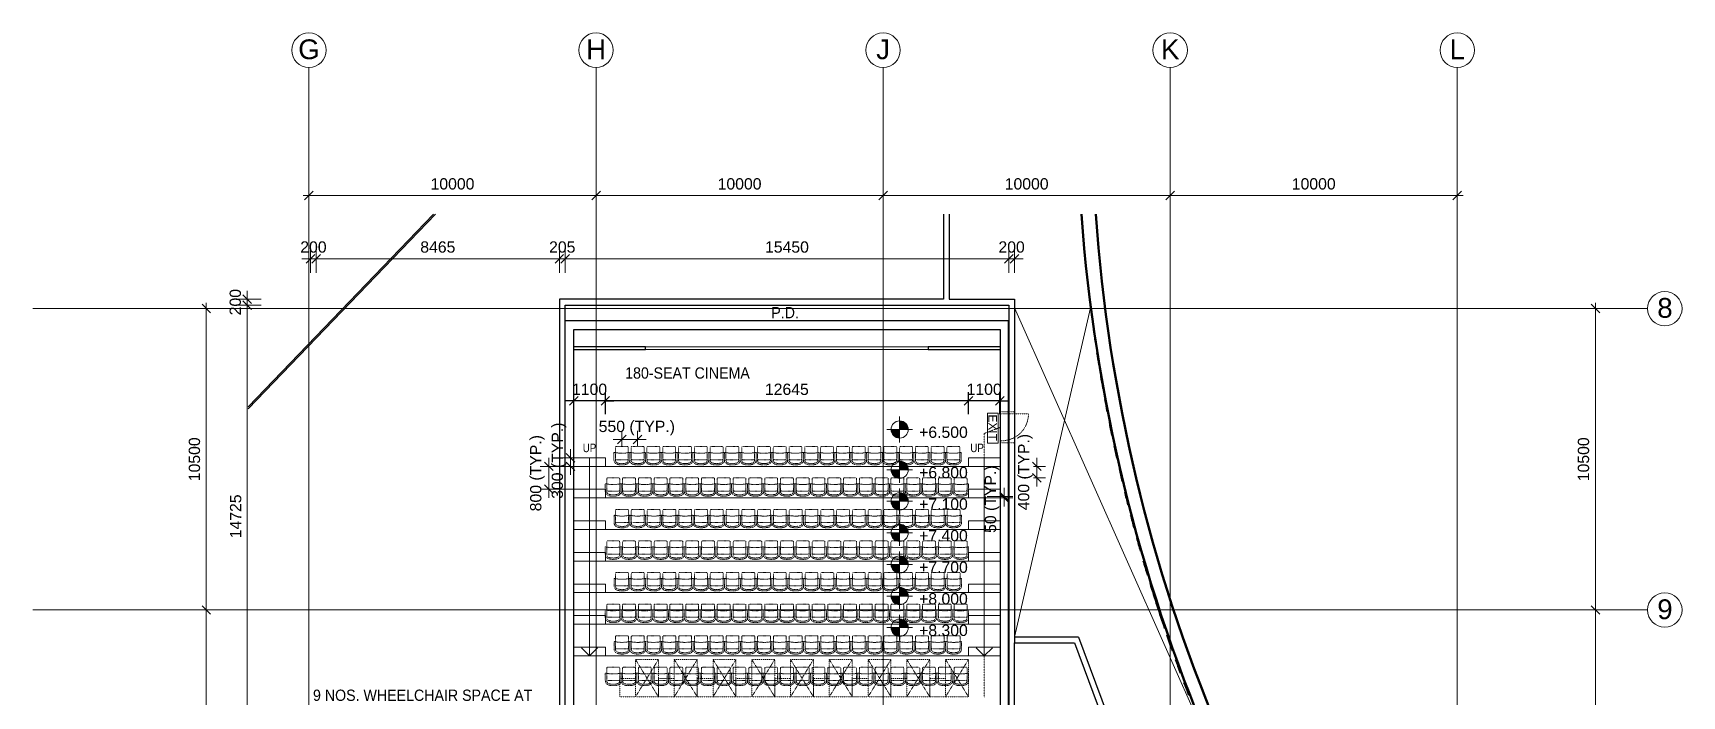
# Model space of a CAD drawing. Header units: millimetres. Extents: x -11708 to 484395, y -10237143 to 211873.
# Drawn here: x 135122 to 192564, y 49508 to 72610 of the extents above; entities that cross this region are included whole.
import ezdxf

# ---------------------------------------------------------------- set-up
doc = ezdxf.new("R2010")
doc.units = ezdxf.units.MM
for name, pattern in [('3AXXX-TFP-ARC-DWG-1997-P02-LL00-WS4-04$0$3AXXX-TFP-ARC-DWG-XXXX-P00-LB01-WS4-01$0$Hidden', [2.25, 1, -1.25]), ('3AXXX-TFP-ARC-DWG-1997-P02-LL00-WS4-04$0$Hidden', [2.25, 1, -1.25]), ('Dash2', [3, 1.5, -1.5]), ('Grid Line', [21, 12, -3, 3, -3]), ('Hidden', [2.25, 1, -1.25])]:
    doc.linetypes.add(name, pattern=pattern)
for name, color, linetype, lineweight in [('0-1', 7, 'Continuous', 5), ('3AXXX-TFP-ARC-DWG-1997-P02-LL00-WS4-04$0$3AXXX-TFP-ARC-DWG-XXXX-P00-LB01-WS4-01$0$A-010-M_LINE-1', 90, '3AXXX-TFP-ARC-DWG-1997-P02-LL00-WS4-04$0$3AXXX-TFP-ARC-DWG-XXXX-P00-LB01-WS4-01$0$Hidden', 9), ('3AXXX-TFP-ARC-DWG-1997-P02-LL00-WS4-04$0$A-010-M_LINE', 90, 'Continuous', 5), ('3AXXX-TFP-ARC-DWG-1997-P02-LL00-WS4-04$0$A-010-M_LINE-2', 90, '3AXXX-TFP-ARC-DWG-1997-P02-LL00-WS4-04$0$Hidden', 5), ('3AXXX-TFP-ARC-DWG-1997-P02-LL00-WS4-04$0$A-230-M_FLOOR', 4, 'Continuous', 18), ('A-ANNO-DIMS', 7, 'Continuous', 9), ('A-ANNO-DIMS-1', 7, 'Continuous', 5), ('A-ANNO-NOTE', 7, 'Continuous', 5), ('A-DETL', 102, 'Continuous', 5), ('A-DETL-4', 102, 'Hidden', 5), ('A-DETL-HDLN-1', 7, 'Dash2', 5), ('A-FLOR', 7, 'Continuous', 18), ('A-FLOR-HRAL', 7, 'Continuous', 5), ('A-WALL-3', 7, 'Continuous', 35), ('Dims-B1-FPARTPLANAT_8-6mPD_dwg-1', 7, 'Continuous', 5), ('G-ANNO-DIMS', 7, 'Continuous', 5), ('G-ANNO-TEXT', 7, 'Continuous', 5), ('I-WALL', 7, 'Continuous', 9), ('I-WALL-3', 7, 'Continuous', 30), ('OAP280_C', 210, 'Continuous', 50), ('S-GRID-1', 7, 'Grid Line', 5), ('S-GRID-IDEN', 7, 'Continuous', 5)]:
    doc.layers.add(name, color=color, linetype=linetype, lineweight=lineweight)
doc.layers.add('3AXXX-TFP-ARC-DWG-1997-P02-LL00-WS4-04$0$0-chair', color=30, linetype='Continuous')
doc.layers.add('A-FLOR-HRAL-1', color=7, linetype='Continuous', lineweight=5, true_color=0xdfbfff)
doc.styles.add('Arial', font='arial.ttf', dxfattribs={"height": 491.766467})
doc.styles.add('Arial Narrow_1', font='ARIALN.TTF', dxfattribs={"height": 294.984802})
doc.styles.add('Arial_1', font='arial.ttf', dxfattribs={"height": 393.413174})
doc.styles.add('Arial_3', font='arial.ttf', dxfattribs={"height": 688.473054})
doc.styles.add('Arial_6', font='arial.ttf', dxfattribs={"width": 0.9, "height": 393.413174})
doc.dimstyles.new('Diagonal_-_1_5mm_Arial', dxfattribs={"dimscale": 304.8, "dimtxt": 400, "dimasz": 0.984252, "dimexe": 0.984252, "dimexo": 0.0625, "dimgap": 0.656168, "dimtad": 1, "dimdec": 0, "dimrnd": 5, "dimzin": 0, "dimdsep": 46, "dimtxsty": 'Arial_1', "dimblk1": 'OBLIQUE', "dimblk2": 'OBLIQUE', "dimsah": 1, "dimcen": 0.09, "dimdle": 0.328084, "dimadec": 0, "dimazin": 0, "dimtfac": 1, "dimtdec": 4, "dimtix": 1, "dimtmove": 0, "dimatfit": 3, "dimfxl": 1.574803, "dimfxlon": 1, "dimtvp": 1, "dimtolj": 1, "dimtzin": 0, "dimarcsym": 2})
doc.dimstyles.new('Diagonal_-_2_0mm_Arial', dxfattribs={"dimscale": 304.8, "dimtxt": 500, "dimasz": 0.984252, "dimexe": 0.984252, "dimexo": 0.984252, "dimgap": 0.656168, "dimtad": 1, "dimdec": 0, "dimrnd": 5, "dimzin": 0, "dimdsep": 46, "dimtxsty": 'Arial', "dimblk1": 'OBLIQUE', "dimblk2": 'OBLIQUE', "dimsah": 1, "dimcen": 0.09, "dimdle": 0.656168, "dimadec": 0, "dimazin": 0, "dimtfac": 1, "dimtdec": 4, "dimtix": 1, "dimtmove": 0, "dimatfit": 3, "dimfxl": 1, "dimtvp": 1, "dimtolj": 1, "dimtzin": 0, "dimarcsym": 2})

# ---------------------------------------------------------------- blocks, each defined once
blk = doc.blocks.new('Dims-B1-FPARTPLANAT_8-6mPD_dwg__Oblique-5772989-B1_F PART PLAN AT _8_6mPD')
at = {"layer": 'A-ANNO-DIMS-1'}
blk.add_line((-0.5, -0.5), (0.5, 0.5), dxfattribs=at)
blk = doc.blocks.new('_Oblique')
at = {"color": 0, "linetype": 'ByBlock', "lineweight": -2}
blk.add_line((-0.5, -0.5), (0.5, 0.5), dxfattribs=at)
blk = doc.blocks.new('*D362')
at = {"layer": 'A-ANNO-DIMS', "color": 0, "lineweight": -2, "transparency": 16777216}
for p, q in [((66851, 66749), (66851, 67249)), ((76851, 66749), (76851, 67249)), ((66651, 66949), (77051, 66949))]:
    blk.add_line(p, q, dxfattribs=at)
at = {"layer": 'Defpoints', "color": 0, "transparency": 16777216}
for p in [(76851, 66949), (66851, 66449), (76851, 66449)]:
    blk.add_point(p, dxfattribs=at)
at = {"layer": 'A-ANNO-DIMS', "color": 0, "lineweight": -2, "transparency": 16777216, "xscale": 299.9999999999999, "yscale": 299.9999999999999, "zscale": 299.9999999999999, "rotation": 180}
blk.add_blockref('_Oblique', (66851, 66949), dxfattribs=at)
at = {"layer": 'A-ANNO-DIMS', "color": 0, "lineweight": -2, "transparency": 16777216, "xscale": 299.9999999999999, "yscale": 299.9999999999999, "zscale": 299.9999999999999}
blk.add_blockref('_Oblique', (76851, 66949), dxfattribs=at)
at = {"layer": 'A-ANNO-DIMS', "color": 0, "transparency": 16777216, "insert": (71851, 67350), "char_height": 491.77, "attachment_point": 5, "style": 'Arial'}
blk.add_mtext('\\A1;{\\H0.8x;10000}', dxfattribs=at)
blk = doc.blocks.new('*D369')
at = {"layer": 'A-ANNO-DIMS', "color": 0, "lineweight": -2, "transparency": 16777216}
for p, q in [((76851, 66749), (76851, 67249)), ((86851, 66749), (86851, 67249)), ((76651, 66949), (87051, 66949))]:
    blk.add_line(p, q, dxfattribs=at)
at = {"layer": 'Defpoints', "color": 0, "transparency": 16777216}
for p in [(86851, 66949), (76851, 66449), (86851, 66449)]:
    blk.add_point(p, dxfattribs=at)
at = {"layer": 'A-ANNO-DIMS', "color": 0, "lineweight": -2, "transparency": 16777216, "xscale": 299.9999999999999, "yscale": 299.9999999999999, "zscale": 299.9999999999999, "rotation": 180}
blk.add_blockref('_Oblique', (76851, 66949), dxfattribs=at)
at = {"layer": 'A-ANNO-DIMS', "color": 0, "lineweight": -2, "transparency": 16777216, "xscale": 299.9999999999999, "yscale": 299.9999999999999, "zscale": 299.9999999999999}
blk.add_blockref('_Oblique', (86851, 66949), dxfattribs=at)
at = {"layer": 'A-ANNO-DIMS', "color": 0, "transparency": 16777216, "insert": (81851, 67350), "char_height": 491.77, "attachment_point": 5, "style": 'Arial'}
blk.add_mtext('\\A1;{\\H0.8x;10000}', dxfattribs=at)
blk = doc.blocks.new('*D370')
at = {"layer": 'A-ANNO-DIMS', "color": 0, "lineweight": -2, "transparency": 16777216}
for p, q in [((86851, 66749), (86851, 67249)), ((96851, 66749), (96851, 67249)), ((86651, 66949), (97051, 66949))]:
    blk.add_line(p, q, dxfattribs=at)
at = {"layer": 'Defpoints', "color": 0, "transparency": 16777216}
for p in [(96851, 66949), (86851, 66449), (96851, 66449)]:
    blk.add_point(p, dxfattribs=at)
at = {"layer": 'A-ANNO-DIMS', "color": 0, "lineweight": -2, "transparency": 16777216, "xscale": 299.9999999999999, "yscale": 299.9999999999999, "zscale": 299.9999999999999, "rotation": 180}
blk.add_blockref('_Oblique', (86851, 66949), dxfattribs=at)
at = {"layer": 'A-ANNO-DIMS', "color": 0, "lineweight": -2, "transparency": 16777216, "xscale": 299.9999999999999, "yscale": 299.9999999999999, "zscale": 299.9999999999999}
blk.add_blockref('_Oblique', (96851, 66949), dxfattribs=at)
at = {"layer": 'A-ANNO-DIMS', "color": 0, "transparency": 16777216, "insert": (91851, 67350), "char_height": 491.77, "attachment_point": 5, "style": 'Arial'}
blk.add_mtext('\\A1;{\\H0.8x;10000}', dxfattribs=at)
blk = doc.blocks.new('*D371')
at = {"layer": 'A-ANNO-DIMS', "color": 0, "lineweight": -2, "transparency": 16777216}
for p, q in [((96851, 66749), (96851, 67249)), ((106851, 66749), (106851, 67249)), ((96651, 66949), (107051, 66949))]:
    blk.add_line(p, q, dxfattribs=at)
at = {"layer": 'Defpoints', "color": 0, "transparency": 16777216}
for p in [(106851, 66949), (96851, 66449), (106851, 66449)]:
    blk.add_point(p, dxfattribs=at)
at = {"layer": 'A-ANNO-DIMS', "color": 0, "lineweight": -2, "transparency": 16777216, "xscale": 299.9999999999999, "yscale": 299.9999999999999, "zscale": 299.9999999999999, "rotation": 180}
blk.add_blockref('_Oblique', (96851, 66949), dxfattribs=at)
at = {"layer": 'A-ANNO-DIMS', "color": 0, "lineweight": -2, "transparency": 16777216, "xscale": 299.9999999999999, "yscale": 299.9999999999999, "zscale": 299.9999999999999}
blk.add_blockref('_Oblique', (106851, 66949), dxfattribs=at)
at = {"layer": 'A-ANNO-DIMS', "color": 0, "transparency": 16777216, "insert": (101851, 67350), "char_height": 491.77, "attachment_point": 5, "style": 'Arial'}
blk.add_mtext('\\A1;{\\H0.8x;10000}', dxfattribs=at)
blk = doc.blocks.new('*D376')
at = {"layer": 'A-ANNO-DIMS', "color": 0, "lineweight": -2, "transparency": 16777216}
for p, q in [((64700, 48206), (64700, 63331)), ((64900, 63131), (64400, 63131)), ((64900, 48406), (64400, 48406))]:
    blk.add_line(p, q, dxfattribs=at)
at = {"layer": 'Defpoints', "color": 0, "transparency": 16777216}
for p in [(64700, 63131), (65200, 63131), (65200, 48406)]:
    blk.add_point(p, dxfattribs=at)
at = {"layer": 'A-ANNO-DIMS', "color": 0, "lineweight": -2, "transparency": 16777216, "xscale": 299.9999999999999, "yscale": 299.9999999999999, "zscale": 299.9999999999999}
for p, rotation in [((64700, 63131), 90), ((64700, 48406), 270)]:
    blk.add_blockref('_Oblique', p, dxfattribs=dict(at, rotation=rotation))
at = {"layer": 'A-ANNO-DIMS', "color": 0, "transparency": 16777216, "insert": (64299, 55768), "char_height": 491.77, "attachment_point": 5, "rotation": 90, "style": 'Arial'}
blk.add_mtext('\\A1;{\\H0.8x;14725}', dxfattribs=at)
blk = doc.blocks.new('Grid - 3mm-2917264-B1_F PART PLAN AT _8_6mPD')
at = {"layer": 'S-GRID-IDEN'}
blk.add_circle((0, 0), 3, dxfattribs=at)
blk = doc.blocks.new('Spot Elevations - Spot Elevation - Exterior Filled-23614-B1_F PART PLAN AT _8_6mPD')
at = {"layer": 'G-ANNO-DIMS'}
h = blk.add_hatch(color=256, dxfattribs=at)
edge = h.paths.add_edge_path(flags=0)
edge.add_arc((-2.24, 2.25), 1.5, 0, 90, ccw=False)
edge.add_line((-0.74, 2.25), (-2.24, 2.25))
edge.add_line((-2.24, 2.25), (-2.24, 3.75))
h = blk.add_hatch(color=256, dxfattribs=at)
edge = h.paths.add_edge_path(flags=0)
edge.add_arc((-2.24, 2.25), 1.5, 180, 270, ccw=False)
edge.add_line((-3.74, 2.25), (-2.24, 2.25))
edge.add_line((-2.24, 2.25), (-2.24, 0.75))
for p, q in [((-2.24, 0), (-2.24, 4.5)), ((-2.24, 3.75), (-2.24, 2.25)), ((-4.49, 2.25), (0.01, 2.25)), ((-2.24, 2.25), (-3.74, 2.25)), ((-2.24, 0.75), (-2.24, 2.25)), ((-2.24, 2.25), (-0.74, 2.25))]:
    blk.add_line(p, q, dxfattribs=at)
blk.add_circle((-2.24, 2.25), 1.5, dxfattribs=at)
for start, end in [(360, 90), (180, 270)]:
    blk.add_arc((-2.24, 2.25), 1.5, start, end, dxfattribs=at)
blk = doc.blocks.new('Railing - Railing-8094872-B1_F PART PLAN AT _8_6mPD')
at = {"layer": 'A-FLOR-HRAL-1'}
blk.add_hatch(color=256, dxfattribs=at).paths.add_polyline_path([(64735, 59513), (71256, 66292), (71187, 66292), (64735, 59585), (64735, 59561)], flags=0)
at = {"layer": 'A-FLOR-HRAL'}
for p, q in [((64735, 59513), (71256, 66292)), ((71187, 66292), (64735, 59585))]:
    blk.add_line(p, q, dxfattribs=at)
blk = doc.blocks.new('A$C41A67BAA')
at = {"layer": 'OAP280_C'}
for points in [[(31510, 19396, -0.165582), (16908, 53786)], [(31510, 20147, -0.164905), (17409, 53786)]]:
    blk.add_lwpolyline(points, format="xyb", dxfattribs=at)
blk = doc.blocks.new('*D209')
at = {"layer": 'A-ANNO-DIMS-1', "color": 0, "lineweight": -2, "transparency": 16777216}
for p, q in [((153960, 59792), (153660, 59792)), ((153960, 59331), (153960, 60092)), ((155060, 59792), (153960, 59792)), ((155060, 59331), (155060, 60092)), ((155060, 59792), (155360, 59792))]:
    blk.add_line(p, q, dxfattribs=at)
at = {"layer": 'Defpoints', "color": 0, "transparency": 16777216}
for p in [(153960, 59792), (153960, 59312), (155060, 59312)]:
    blk.add_point(p, dxfattribs=at)
at = {"layer": 'A-ANNO-DIMS-1', "color": 0, "lineweight": -2, "transparency": 16777216, "xscale": 299.9999999999999, "yscale": 299.9999999999999, "zscale": 299.9999999999999}
for p, rotation in [((153960, 59792), 359.9997000002825), ((155060, 59792), 179.9997000002825)]:
    blk.add_blockref('_Oblique', p, dxfattribs=dict(at, rotation=rotation))
at = {"layer": 'A-ANNO-DIMS-1', "color": 0, "transparency": 16777216, "insert": (154510, 60193), "char_height": 393.4, "attachment_point": 5, "rotation": 359.9997, "style": 'Arial_1'}
blk.add_mtext('\\A1;1100', dxfattribs=at)
blk = doc.blocks.new('ARC_ANN_EXIT - ARC_ANN_EXIT-878429-B2_F PLAN _1 OF 2_')
at = {"layer": 'A-ANNO-NOTE'}
for p, q in [((-2.12, 0), (-2.12, 1.86)), ((-2.12, 1.86), (3.13, 1.86)), ((3.13, 0), (-2.12, 0)), ((3.13, 1.86), (3.13, 0))]:
    blk.add_line(p, q, dxfattribs=at)
at = {"layer": 'A-ANNO-NOTE', "insert": (0.41, 1.66), "char_height": 1.475, "width": 5.454, "attachment_point": 2, "line_spacing_factor": 0.938532, "style": 'Arial_3'}
blk.add_mtext('EXIT', dxfattribs=at)
blk = doc.blocks.new('40-cinema_seat')
at = {"layer": 'A-DETL-4', "linetype": 'Hidden', "ltscale": 0.5}
for p, q in [((146559, 43792), (146559, 43530)), ((146610, 43543), (146610, 43965)), ((147029, 43995), (146640, 43995)), ((147059, 43543), (147059, 43965)), ((147109, 43792), (147109, 43530)), ((147109, 43792), (147109, 43530)), ((146648, 43535), (147021, 43535))]:
    blk.add_line(p, q, dxfattribs=at)
for centre, radius, start, end in [((146834, 45065), 1303, 257.8123, 282.1877), ((146640, 43965), 30, 90, 180), ((147029, 43965), 30, 0, 90), ((146720, 43530), 161, 180, 247.28002), ((146736, 43529), 127, 173.61966, 229.18838), ((146648, 43578), 42.5, 205.9697, 270), ((146834, 43950), 549, 250.67249, 289.32621), ((146814, 43821), 466, 250.41992, 269.43081), ((146834, 45872), 2517, 269.43081, 270.56919), ((146855, 43821), 466, 270.56919, 289.58008), ((146949, 43530), 161, 292.71998, 0), ((146933, 43529), 127, 310.80879, 6.38034), ((147021, 43578), 42.5, 270, 334.0303)]:
    blk.add_arc(centre, radius, start, end, dxfattribs=at)
blk = doc.blocks.new('*D355')
at = {"layer": 'A-ANNO-DIMS-1', "color": 0, "lineweight": -2, "transparency": 16777216}
for p, q in [((167805, 59792), (154960, 59792)), ((155060, 59331), (155060, 60092)), ((167705, 59331), (167705, 60092))]:
    blk.add_line(p, q, dxfattribs=at)
at = {"layer": 'Defpoints', "color": 0, "transparency": 16777216}
for p in [(155060, 59792), (155060, 59312), (167705, 59312)]:
    blk.add_point(p, dxfattribs=at)
at = {"layer": 'A-ANNO-DIMS-1', "color": 0, "lineweight": -2, "transparency": 16777216, "xscale": 299.9999999999999, "yscale": 299.9999999999999, "zscale": 299.9999999999999}
for p, rotation in [((155060, 59792), 179.9997000002825), ((167705, 59792), 359.9997000002825)]:
    blk.add_blockref('_Oblique', p, dxfattribs=dict(at, rotation=rotation))
at = {"layer": 'A-ANNO-DIMS-1', "color": 0, "transparency": 16777216, "insert": (161382, 60193), "char_height": 393.4, "attachment_point": 5, "rotation": 359.9997, "style": 'Arial_1'}
blk.add_mtext('\\A1;12645', dxfattribs=at)
blk = doc.blocks.new('*D356')
at = {"layer": 'A-ANNO-DIMS-1', "color": 0, "lineweight": -2, "transparency": 16777216}
for p, q in [((167705, 59792), (167405, 59792)), ((167705, 59331), (167705, 60092)), ((168805, 59792), (167705, 59792)), ((168805, 59331), (168805, 60092)), ((168805, 59792), (169105, 59792))]:
    blk.add_line(p, q, dxfattribs=at)
at = {"layer": 'Defpoints', "color": 0, "transparency": 16777216}
for p in [(167705, 59792), (167705, 59312), (168805, 59312)]:
    blk.add_point(p, dxfattribs=at)
at = {"layer": 'A-ANNO-DIMS-1', "color": 0, "lineweight": -2, "transparency": 16777216, "xscale": 299.9999999999999, "yscale": 299.9999999999999, "zscale": 299.9999999999999}
for p, rotation in [((167705, 59792), 359.9997000002825), ((168805, 59792), 179.9997000002825)]:
    blk.add_blockref('_Oblique', p, dxfattribs=dict(at, rotation=rotation))
at = {"layer": 'A-ANNO-DIMS-1', "color": 0, "transparency": 16777216, "insert": (168255, 60193), "char_height": 393.4, "attachment_point": 5, "rotation": 359.9997, "style": 'Arial_1'}
blk.add_mtext('\\A1;1100', dxfattribs=at)
blk = doc.blocks.new('3AXXX-TFP-ARC-DWG-1997-P02-LL00-WS4-04$0$A$C4b76c8d7')
at = {"layer": '3AXXX-TFP-ARC-DWG-1997-P02-LL00-WS4-04$0$3AXXX-TFP-ARC-DWG-XXXX-P00-LB01-WS4-01$0$A-010-M_LINE-1'}
for p, q in [((-18625, 18275), (-17825, 18275)), ((-18625, 16975), (-18625, 18275)), ((-18625, 18275), (-17825, 16975)), ((-18625, 16975), (-17826, 18275)), ((-17825, 18275), (-17825, 16975)), ((-17275, 18275), (-16475, 18275)), ((-17275, 16975), (-17275, 18275)), ((-17274, 18275), (-16474, 16975)), ((-17274, 16975), (-16475, 18275)), ((-16475, 18275), (-16475, 16975)), ((-15925, 18275), (-15125, 18275)), ((-15925, 16975), (-15925, 18275)), ((-15925, 18275), (-15125, 16975)), ((-15925, 16975), (-15126, 18275)), ((-15125, 18275), (-15125, 16975)), ((-14575, 18275), (-13775, 18275)), ((-14575, 16975), (-14575, 18275)), ((-14574, 18275), (-13774, 16975)), ((-14574, 16975), (-13775, 18275)), ((-13775, 18275), (-13775, 16975)), ((-13225, 18275), (-12425, 18275)), ((-13225, 16975), (-13225, 18275)), ((-13225, 18275), (-12425, 16975)), ((-13225, 16975), (-12426, 18275)), ((-12425, 18275), (-12425, 16975)), ((-11875, 18275), (-11075, 18275)), ((-11875, 16975), (-11875, 18275)), ((-11874, 18275), (-11074, 16975)), ((-11874, 16975), (-11075, 18275)), ((-11075, 18275), (-11075, 16975)), ((-10525, 18275), (-9725, 18275)), ((-10525, 16975), (-10525, 18275)), ((-10524, 18275), (-9724, 16975)), ((-10524, 16975), (-9725, 18275)), ((-9725, 18275), (-9725, 16975)), ((-9175, 18275), (-8375, 18275)), ((-9175, 16975), (-9175, 18275)), ((-9174, 18275), (-8374, 16975)), ((-9174, 16975), (-8375, 18275)), ((-8375, 18275), (-8375, 16975)), ((-7825, 18275), (-7025, 18275)), ((-7825, 16975), (-7825, 18275)), ((-7824, 18275), (-7024, 16975)), ((-7824, 16975), (-7025, 18275)), ((-7025, 18275), (-7025, 16975)), ((-19175, 17615), (-18625, 17615)), ((-19175, 16975), (-19175, 17615)), ((-17825, 17615), (-17275, 17615)), ((-17825, 16975), (-17825, 17615)), ((-16475, 17615), (-15925, 17615)), ((-16475, 16975), (-16475, 17615)), ((-15125, 17615), (-14575, 17615)), ((-15125, 16975), (-15125, 17615)), ((-13775, 17615), (-13225, 17615)), ((-13775, 16975), (-13775, 17615)), ((-12425, 17615), (-11875, 17615)), ((-12425, 16975), (-12425, 17615)), ((-11075, 17615), (-10525, 17615)), ((-11075, 16975), (-11075, 17615)), ((-9725, 17615), (-9175, 17615)), ((-9725, 16975), (-9725, 17615)), ((-8375, 17615), (-7825, 17615)), ((-8375, 16975), (-8375, 17615)), ((-18625, 16975), (-19175, 16975)), ((-17825, 16975), (-18625, 16975)), ((-17275, 16975), (-17825, 16975)), ((-16475, 16975), (-17275, 16975)), ((-15925, 16975), (-16475, 16975)), ((-15125, 16975), (-15925, 16975)), ((-14575, 16975), (-15125, 16975)), ((-13775, 16975), (-14575, 16975)), ((-13225, 16975), (-13775, 16975)), ((-12425, 16975), (-13225, 16975)), ((-11875, 16975), (-12425, 16975)), ((-11075, 16975), (-11875, 16975)), ((-10525, 16975), (-11075, 16975)), ((-9725, 16975), (-10525, 16975)), ((-9175, 16975), (-9725, 16975)), ((-8375, 16975), (-9175, 16975)), ((-7825, 16975), (-8375, 16975)), ((-7025, 16975), (-7825, 16975))]:
    blk.add_line(p, q, dxfattribs=at)
at = {"layer": '3AXXX-TFP-ARC-DWG-1997-P02-LL00-WS4-04$0$A-010-M_LINE', "linetype": '3AXXX-TFP-ARC-DWG-1997-P02-LL00-WS4-04$0$Hidden'}
for p, q in [((-9105, 10225), (-8305, 10225)), ((-9105, 8925), (-9105, 10225)), ((-9105, 10225), (-8305, 8925)), ((-9105, 8925), (-8305, 10225)), ((-8305, 10225), (-8305, 8925)), ((-8305, 10225), (-7755, 10225)), ((-7755, 10225), (-7755, 9585)), ((-7755, 10225), (-6955, 10225)), ((-7755, 8925), (-7755, 10225)), ((-7755, 10225), (-6955, 8925)), ((-7755, 8925), (-6955, 10225)), ((-6955, 10225), (-6955, 8925)), ((-6955, 10225), (-6405, 10225)), ((-6405, 10225), (-6405, 9585)), ((-6405, 10225), (-5605, 10225)), ((-6405, 8925), (-6405, 10225)), ((-6405, 10225), (-5605, 8925)), ((-6405, 8925), (-5605, 10225)), ((-5605, 10225), (-5605, 8925)), ((-5605, 10225), (-5055, 10225)), ((-5055, 10225), (-5055, 9585)), ((-5055, 10225), (-4255, 10225)), ((-5055, 8925), (-5055, 10225)), ((-5055, 10225), (-4255, 8925)), ((-5055, 8925), (-4255, 10225)), ((-4255, 10225), (-4255, 8925)), ((-4255, 10225), (-3705, 10225)), ((-3705, 10225), (-3705, 9585)), ((-7755, 9585), (-8305, 9585)), ((-6405, 9585), (-6955, 9585)), ((-5055, 9585), (-5605, 9585)), ((-3705, 9585), (-4255, 9585)), ((-27525, 8850), (-26725, 8850)), ((-27525, 7550), (-27525, 8850)), ((-27525, 8850), (-26725, 8850)), ((-27525, 8850), (-26725, 7550)), ((-27525, 7550), (-26725, 8850)), ((-26725, 8850), (-26725, 7550)), ((-26175, 8850), (-25375, 8850)), ((-26175, 7550), (-26175, 8850)), ((-26175, 8850), (-25375, 8850)), ((-26175, 8850), (-25375, 7550)), ((-26175, 7550), (-25375, 8850)), ((-25375, 8850), (-25375, 7550)), ((-24825, 8850), (-24025, 8850)), ((-24825, 7550), (-24825, 8850)), ((-24825, 8850), (-24025, 8850)), ((-24825, 8850), (-24025, 7550)), ((-24825, 7550), (-24025, 8850)), ((-24025, 8850), (-24025, 7550)), ((-23475, 8850), (-22675, 8850)), ((-23475, 7550), (-23475, 8850)), ((-23475, 8850), (-22675, 8850)), ((-23475, 8850), (-22675, 7550)), ((-23475, 7550), (-22675, 8850)), ((-22675, 8850), (-22675, 7550)), ((-8305, 8925), (-9105, 8925)), ((-6955, 8925), (-7755, 8925)), ((-5605, 8925), (-6405, 8925)), ((-4255, 8925), (-5055, 8925)), ((-28075, 8190), (-27525, 8190)), ((-28075, 7550), (-28075, 8190)), ((-28075, 8190), (-27525, 8190)), ((-26725, 8190), (-26175, 8190)), ((-26725, 7550), (-26725, 8190)), ((-26725, 8190), (-26175, 8190)), ((-25375, 8190), (-24825, 8190)), ((-25375, 7550), (-25375, 8190)), ((-25375, 8190), (-24825, 8190)), ((-24025, 8190), (-23475, 8190)), ((-24025, 7550), (-24025, 8190)), ((-24025, 8190), (-23475, 8190)), ((-27525, 7550), (-28075, 7550)), ((-26725, 7550), (-27525, 7550)), ((-26175, 7550), (-26725, 7550)), ((-25375, 7550), (-26175, 7550)), ((-24825, 7550), (-25375, 7550)), ((-24025, 7550), (-24825, 7550)), ((-23475, 7550), (-24025, 7550)), ((-22675, 7550), (-23475, 7550))]:
    blk.add_line(p, q, dxfattribs=at)
at = {"layer": '3AXXX-TFP-ARC-DWG-1997-P02-LL00-WS4-04$0$A-010-M_LINE-2'}
for p, q in [((-9105, 10225), (-8305, 10225)), ((-9105, 8925), (-9105, 10225)), ((-8305, 10225), (-8305, 8925)), ((-8305, 10225), (-7755, 10225)), ((-7755, 10225), (-7755, 9585)), ((-7755, 10225), (-6955, 10225)), ((-7755, 8925), (-7755, 10225)), ((-6955, 10225), (-6955, 8925)), ((-6955, 10225), (-6405, 10225)), ((-6405, 10225), (-6405, 9585)), ((-6405, 10225), (-5605, 10225)), ((-6405, 8925), (-6405, 10225)), ((-5605, 10225), (-5605, 8925)), ((-5605, 10225), (-5055, 10225)), ((-5055, 10225), (-5055, 9585)), ((-5055, 10225), (-4255, 10225)), ((-5055, 8925), (-5055, 10225)), ((-4255, 10225), (-4255, 8925)), ((-4255, 10225), (-3705, 10225)), ((-3705, 10225), (-3705, 9585)), ((-27525, 8850), (-26725, 8850)), ((-27525, 7550), (-27525, 8850)), ((-26725, 8850), (-26725, 7550)), ((-26175, 8850), (-25375, 8850)), ((-26175, 7550), (-26175, 8850)), ((-25375, 8850), (-25375, 7550)), ((-24825, 8850), (-24025, 8850)), ((-24825, 7550), (-24825, 8850)), ((-24025, 8850), (-24025, 7550)), ((-23475, 8850), (-22675, 8850)), ((-23475, 7550), (-23475, 8850)), ((-22675, 8850), (-22675, 7550)), ((-8305, 8925), (-9105, 8925)), ((-6955, 8925), (-7755, 8925)), ((-5605, 8925), (-6405, 8925)), ((-4255, 8925), (-5055, 8925)), ((-28075, 8190), (-27525, 8190)), ((-28075, 7550), (-28075, 8190)), ((-26725, 8190), (-26175, 8190)), ((-26725, 7550), (-26725, 8190)), ((-25375, 8190), (-24825, 8190)), ((-25375, 7550), (-25375, 8190)), ((-24025, 8190), (-23475, 8190)), ((-24025, 7550), (-24025, 8190)), ((-27525, 7550), (-28075, 7550)), ((-26725, 7550), (-27525, 7550)), ((-26175, 7550), (-26725, 7550)), ((-25375, 7550), (-26175, 7550)), ((-24825, 7550), (-25375, 7550)), ((-24025, 7550), (-24825, 7550)), ((-23475, 7550), (-24025, 7550)), ((-22675, 7550), (-23475, 7550))]:
    blk.add_line(p, q, dxfattribs=at)
blk = doc.blocks.new('Dims-B1-FPARTPLANAT_8-6mPD_dwg-5616331-B1_F PART PLAN AT _8_6mPD')
at = {"layer": 'A-ANNO-DIMS-1'}
for p, q in [((66906.9, 64256), (66906.9, 65037)), ((75775.6, 64256), (75775.6, 65037)), ((75775.7, 64256), (75775.7, 65037)), ((91425.6, 64256), (91425.6, 65037)), ((66906.9, 64737), (75773.1, 64737)), ((75575.7, 64737), (91428.1, 64737)), ((63276.2, 52306.2), (63276.2, 63206.2)), ((65181, 63330.7), (64400, 63330.7)), ((111662.2, 52306.2), (111662.2, 63206.2)), ((63757.2, 63006.2), (62976.2, 63006.2)), ((112143.1, 63006.2), (111362.2, 63006.2)), ((63276.2, 42306.2), (63276.2, 52706.2)), ((111662.2, 42306.2), (111662.2, 52706.2))]:
    blk.add_line(p, q, dxfattribs=at)
at = {"layer": 'A-ANNO-DIMS-1', "flags": 128}
for points in [[(67106.9, 65037), (67106.9, 64256)], [(75573.1, 65037), (75573.1, 64256)], [(91228.1, 65037), (91228.1, 64256)], [(64400, 63130.8), (65181, 63130.8)], [(62976.2, 52506.2), (63757.2, 52506.2)], [(111362.2, 52506.2), (112143.1, 52506.2)]]:
    blk.add_lwpolyline(points, close=True, dxfattribs=at)
for points in [[(66606.9, 64737), (66906.9, 64737), (67106.9, 64737), (67406.9, 64737)], [(75273.1, 64737), (75573.1, 64737), (75775.6, 64737), (76075.6, 64737)], [(90928.1, 64737), (91228.1, 64737), (91425.6, 64737), (91725.6, 64737)], [(64700, 62830.8), (64700, 63130.8), (64700, 63330.7), (64700, 63630.7)], [(64700, 63130.8), (64700, 63130.8), (64700, 63330.8)]]:
    blk.add_lwpolyline(points, dxfattribs=at)
at = {"xscale": 300, "yscale": 300, "zscale": 300}
for p in [(66906.9, 64737), (75573.1, 64737), (75573.1, 64737), (91228.1, 64737), (91228.1, 64737)]:
    blk.add_blockref('Dims-B1-FPARTPLANAT_8-6mPD_dwg__Oblique-5772989-B1_F PART PLAN AT _8_6mPD', p, dxfattribs=at)
for p, xscale, yscale, zscale, rotation in [((67106.9, 64737), 300, 300, 300, 180), ((67106.9, 64737), 300, 300, 300, 180), ((75775.6, 64737), 300, 300, 300, 180), ((75775.7, 64737), 300, 300, 300, 180), ((91425.6, 64737), 300, 300, 300, 180), ((64700, 63330.7), 300, 300, 300, 270), ((64700, 63130.8), 300.0000000000002, 300.0000000000002, 300.0000000000002, 90), ((64700, 63130.8), 300.0000000000002, 300.0000000000002, 300.0000000000002, 90), ((63276.2, 63006.2), 300.0000000000002, 300.0000000000002, 300.0000000000002, 90), ((111662.2, 63006.2), 300.0000000000002, 300.0000000000002, 300.0000000000002, 90), ((63276.2, 52506.2), 300.0000000000002, 300.0000000000002, 300.0000000000002, 90), ((63276.2, 52506.2), 300, 300, 300, 270), ((111662.2, 52506.2), 300.0000000000002, 300.0000000000002, 300.0000000000002, 90), ((111662.2, 52506.2), 300, 300, 300, 270)]:
    blk.add_blockref('Dims-B1-FPARTPLANAT_8-6mPD_dwg__Oblique-5772989-B1_F PART PLAN AT _8_6mPD', p, dxfattribs=dict(xscale=xscale, yscale=yscale, zscale=zscale, rotation=rotation))
at = {"layer": 'A-ANNO-DIMS-1', "char_height": 393.41, "attachment_point": 2, "line_spacing_factor": 0.938532, "style": 'Arial_1'}
for s, insert, width in [('200', (67006.9, 65349.7), 1094.4), ('8465', (71340, 65349.7), 1459.2), ('205', (75674.4, 65349.7), 1094.4), ('15450', (83501.9, 65349.7), 1824), ('200', (91326.9, 65349.7), 1094.4)]:
    blk.add_mtext(s, dxfattribs=dict(at, insert=insert, width=width))
at = {"layer": 'A-ANNO-DIMS-1', "char_height": 393.41, "attachment_point": 2, "rotation": 90, "line_spacing_factor": 0.938532, "style": 'Arial_1'}
for s, insert, width in [('200', (64087.3, 63230.7), 1094.4), ('10500', (62663.5, 57756.2), 1824), ('10500', (111049.5, 57756.2), 1824)]:
    blk.add_mtext(s, dxfattribs=dict(at, insert=insert, width=width))
at = {"layer": 'A-ANNO-DIMS'}
for base, p1, p2, picture, middle in [((76850.7, 66949.1), (66850.7, 66449.1), (76850.7, 66449.1), '*D362', (71850.7, 67350)), ((86850.7, 66949.1), (76850.7, 66449.1), (86850.7, 66449), '*D369', (81850.7, 67349.9)), ((96850.7, 66949), (86850.7, 66449), (96850.7, 66449), '*D370', (91850.7, 67349.9)), ((106850.7, 66949), (96850.7, 66449), (106850.7, 66448.9), '*D371', (101850.7, 67349.8))]:
    dim = blk.add_linear_dim(base=base, p1=p1, p2=p2, text='{\\H0.8x;<>}', dimstyle='Diagonal_-_2_0mm_Arial', override={"dimpost": '<>', "dimtmove": 1, "dimarcsym": 2}, dxfattribs=at)
    dim.commit()
    dim.dimension.update_dxf_attribs({"geometry": picture, "text_midpoint": middle})
dim = blk.add_linear_dim(base=(64700, 63130.8), p1=(65200, 48405.8), p2=(65200.1, 63130.8), angle=90, text='{\\H0.8x;<>}', dimstyle='Diagonal_-_2_0mm_Arial', override={"dimpost": '<>', "dimtmove": 1, "dimarcsym": 2}, dxfattribs=at)
dim.commit()
dim.dimension.update_dxf_attribs({"geometry": '*D376', "text_midpoint": (64299.2, 55768.3)})

msp = doc.modelspace()

# ---------------------------------------------------------------- linework, layer by layer
at = {"layer": '3AXXX-TFP-ARC-DWG-1997-P02-LL00-WS4-04$0$A-010-M_LINE'}
for p, q in [((154509.8, 57810.8, 0), (154509.8, 50910.8, 0)), ((168259.8, 57810.8), (168259.8, 50910.8, 0)), ((154509.8, 50910.8, 0), (154229.8, 51190.8, 0)), ((154509.8, 50910.8, 0), (154789.8, 51190.8, 0)), ((168259.8, 50910.8, 0), (167979.8, 51190.8, 0)), ((168259.8, 50910.8, 0), (168539.8, 51190.8, 0))]:
    msp.add_line(p, q, dxfattribs=at)
at = {"layer": '3AXXX-TFP-ARC-DWG-1997-P02-LL00-WS4-04$0$A-230-M_FLOOR'}
for p, q in [((153959.8, 57810.8, 0), (155059.8, 57810.8, 0)), ((153959.8, 57510.8, 0), (168809.8, 57510.8)), ((155059.8, 57810.8, 0), (155059.8, 57510.8, 0)), ((167709.8, 57810.8), (167709.8, 57510.8)), ((168809.8, 57810.8), (167709.8, 57810.8)), ((153959.8, 56710.8, 0), (155059.8, 56710.8, 0)), ((153959.8, 56410.8, 0), (168809.8, 56410.8)), ((155059.8, 56710.8, 0), (155059.8, 56410.8, 0)), ((167709.8, 56710.8), (167709.8, 56410.8)), ((168809.8, 56710.8), (167709.8, 56710.8)), ((153959.8, 55610.8, 0), (155059.8, 55610.8, 0)), ((153959.8, 55310.8, 0), (168809.8, 55310.8)), ((155059.8, 55610.8, 0), (155059.8, 55310.8, 0)), ((167709.8, 55610.8), (167709.8, 55310.8)), ((168809.8, 55610.8), (167709.8, 55610.8)), ((153959.8, 54510.8, 0), (155059.8, 54510.8, 0)), ((153959.8, 54210.8, 0), (168809.8, 54210.8)), ((155059.8, 54510.8, 0), (155059.8, 54210.8, 0)), ((167709.8, 54510.8), (167709.8, 54210.8)), ((168809.8, 54510.8), (167709.8, 54510.8)), ((153959.8, 53410.8, 0), (155059.8, 53410.8, 0)), ((153959.8, 53110.8, 0), (168809.8, 53110.8)), ((155059.8, 53410.8, 0), (155059.8, 53110.8, 0)), ((167709.8, 53410.8), (167709.8, 53110.8)), ((168809.8, 53410.8), (167709.8, 53410.8)), ((153959.8, 52310.8, 0), (155059.8, 52310.8, 0)), ((155059.8, 52310.8, 0), (155059.8, 52010.8, 0)), ((167709.8, 52310.8), (167709.8, 52010.8)), ((168809.8, 52310.8), (167709.8, 52310.8)), ((153959.8, 52010.8, 0), (168809.8, 52010.8)), ((153959.8, 51210.8, 0), (155059.8, 51210.8, 0)), ((155059.8, 51210.8, 0), (155059.8, 50910.8, 0)), ((167709.8, 51210.8), (167709.8, 50910.8)), ((168809.8, 51210.8), (167709.8, 51210.8)), ((153959.8, 50910.8, 0), (168809.8, 50910.8))]:
    msp.add_line(p, q, dxfattribs=at)
at = {"layer": 'A-ANNO-DIMS-1'}
for p, q in [((155634.2, 58219.9, 0), (155634.2, 58743, 0)), ((156184.2, 58219.9, 0), (156184.2, 58743, 0)), ((153846.8, 58110.8), (153846.8, 57210.8)), ((156484.2, 58443, 0), (155334.2, 58443, 0)), ((155040.7, 57510.8), (152794.8, 57510.8)), ((153094.8, 57810.8), (153094.8, 56410.8)), ((155040.7, 57810.8), (153546.8, 57810.8)), ((169974, 57510.8), (170390.2, 57510.8)), ((170090.2, 57810.8), (170090.2, 56810.8)), ((169974, 57110.8), (170390.2, 57110.8)), ((154288.7, 56710.8), (152794.8, 56710.8)), ((168358.8, 56460.8), (169251.2, 56460.8)), ((168371.3, 56410.8), (169251.2, 56410.8)), ((168951.2, 56760.8), (168951.2, 56110.8))]:
    msp.add_line(p, q, dxfattribs=at)
at = {"layer": 'A-DETL'}
for p, q in [((169309.7, 51561.7), (171963.4, 63030.7)), ((169309.8, 63030.7), (176655.3, 46532))]:
    msp.add_line(p, q, dxfattribs=at)
at = {"layer": 'A-DETL-4'}
for p, q in [((168807.2, 59412.7), (169309.7, 59412.7)), ((168857.8, 59341.2), (169797.8, 59341.2)), ((168807.2, 58401.2), (168857.8, 58401.2)), ((168807.2, 58332.7), (169309.7, 58332.7))]:
    msp.add_line(p, q, dxfattribs=at)
msp.add_arc((168857.8, 59341.2), 940, 270, 360, dxfattribs=at)
at = {"layer": 'A-DETL-HDLN-1'}
for p, q in [((168250.4, 58654), (168807.2, 58866.7)), ((168250.4, 49454), (168250.4, 58654))]:
    msp.add_line(p, q, dxfattribs=at)
at = {"layer": 'A-FLOR'}
msp.add_line((169109.7, 50550.7), (169107.2, 50550.7), dxfattribs=at)
at = {"layer": 'A-WALL-3'}
for radius, start, end in [(57300, 183.979306, 184.400865), (56800, 184.014401, 207.048527), (57300, 184.638035, 185.436551), (57300, 185.571144, 186.235196), (57300, 186.518198, 187.610091), (57300, 188.006077, 188.43679), (57300, 188.831463, 189.263743), (57300, 189.656848, 190.091026), (57300, 190.482232, 190.918752), (57300, 191.307614, 191.747092), (57300, 192.132994, 192.576316), (57300, 192.958373, 193.406883), (57300, 193.783751, 194.239631), (57300, 194.609127, 195.076283), (57300, 195.434502, 195.921023), (57300, 196.259876, 196.787344), (57300, 197.085248, 197.908957), (57300, 197.912314, 198.735991), (57300, 198.976872, 199.561363), (57300, 199.880231, 200.386736), (57300, 200.734843, 201.21211)]:
    msp.add_arc((228804.6, 70267.7), radius, start, end, dxfattribs=at)
at = {"layer": 'I-WALL'}
for p, q in [((156463.5, 61679.8), (166303.5, 61679.7)), ((166303.5, 61579.7), (156463.5, 61579.8))]:
    msp.add_line(p, q, dxfattribs=at)
at = {"layer": 'I-WALL-3'}
for p, q in [((166834.6, 66291.4), (166834.6, 63330.7)), ((167034.6, 66291.4), (167034.6, 63330.7)), ((166834.6, 63330.7), (153459.8, 63330.8)), ((153459.8, 63330.8), (153459.8, 63130.8)), ((167034.6, 63330.7), (169309.7, 63330.7)), ((171963, 63030.7), (171926.1, 63330.7)), ((153459.8, 63130.8), (153459.8, 48405.8)), ((153659.7, 47880.8), (153659.8, 63130.8)), ((153659.8, 63130.8), (169109.8, 63130.7)), ((169109.8, 63130.7), (169109.7, 47980.7)), ((169107.2, 62579.7), (153659.8, 62579.8)), ((153959.7, 48280.8), (153959.8, 62279.8)), ((153959.8, 62279.8), (168807.2, 62279.7)), ((168807.2, 62279.7), (168807.2, 48280.7)), ((169107.2, 47980.7), (169107.2, 62579.7)), ((156463.5, 61679.8), (153959.8, 61679.8)), ((153959.8, 61579.8), (156463.5, 61579.8)), ((156463.5, 61579.8), (156463.5, 61679.8)), ((168807.2, 61679.7), (166303.5, 61679.7)), ((166303.5, 61679.7), (166303.5, 61579.7)), ((166303.5, 61579.7), (168807.2, 61579.7)), ((169309.7, 47980.7), (169309.7, 51361.7)), ((169309.7, 51361.7), (171402.7, 51361.7)), ((171402.7, 51361.7), (172531.4, 48327.7))]:
    msp.add_line(p, q, dxfattribs=at)
for points in [[(169309.7, 63330.7), (169309.7, 51561.7)], [(171541.7, 51561.7), (169309.7, 51561.7), (169309.7, 51361.7)], [(171541.7, 51561.7), (174131.3, 44600.8)]]:
    msp.add_lwpolyline(points, dxfattribs=at)
at = {"layer": 'S-GRID-1'}
for p, q in [((144734.8, 71409.7), (144734.5, 6132.5)), ((154734.8, 71409.7), (154734.5, 6132.5)), ((164734.8, 71409.7), (164734.5, 6132.5)), ((174734.8, 71409.7), (174734.5, 6132.5)), ((184734.8, 71409.7), (184734.5, 6132.5)), ((191364.2, 63005.6), (135121.9, 63005.9)), ((191364.2, 52505.6), (135121.9, 52505.9))]:
    msp.add_line(p, q, dxfattribs=at)

# ---------------------------------------------------------------- block references
at = {"layer": '0-1', "rotation": 359.9997000009001}
msp.add_blockref('Railing - Railing-8094872-B1_F PART PLAN AT _8_6mPD', (77884.1, 0), dxfattribs=at)
at = {"layer": '3AXXX-TFP-ARC-DWG-1997-P02-LL00-WS4-04$0$0-chair', "color": 1}
msp.add_blockref('3AXXX-TFP-ARC-DWG-1997-P02-LL00-WS4-04$0$A$C4b76c8d7', (174734.8, 32505.8), dxfattribs=at)
at = {"layer": 'A-ANNO-DIMS-1', "xscale": 299.9999999999999, "yscale": 299.9999999999999, "zscale": 299.9999999999999}
msp.add_blockref('_Oblique', (155634.2, 58443, 0), dxfattribs=at)
for p, rotation in [((156184.2, 58443, 0), 180), ((153094.8, 57510.8), 270), ((153846.8, 57810.8), 270), ((153846.8, 57510.8), 90), ((170090.2, 57510.8), 270), ((170090.2, 57110.8), 90), ((153094.8, 56710.8), 90), ((168951.2, 56460.8), 270), ((168951.2, 56410.8), 90)]:
    msp.add_blockref('_Oblique', p, dxfattribs=dict(at, rotation=rotation))
at = {"layer": 'A-ANNO-NOTE', "xscale": 200, "yscale": 200, "zscale": 200, "rotation": 270}
msp.add_blockref('ARC_ANN_EXIT - ARC_ANN_EXIT-878429-B2_F PLAN _1 OF 2_', (168367.2, 58940.8), dxfattribs=at)
at = {"layer": 'A-DETL-4'}
for p in [(8799.7, 14205.7, 0), (9349.7, 14205.7, 0), (9899.7, 14205.7, 0), (10449.7, 14205.7, 0), (10999.7, 14205.7, 0), (11549.7, 14205.7, 0), (12099.7, 14205.7, 0), (12649.7, 14205.7, 0), (13199.7, 14205.7, 0), (13749.7, 14205.7, 0), (14299.7, 14205.7, 0), (14849.7, 14205.7, 0), (15399.7, 14205.7, 0), (15949.7, 14205.7, 0), (16499.7, 14205.7, 0), (17049.7, 14205.7, 0), (17599.7, 14205.7, 0), (18149.7, 14205.7, 0), (18699.7, 14205.7, 0), (19249.7, 14205.7, 0), (19799.7, 14205.7, 0), (20349.7, 14205.7, 0), (8499.7, 13115.6, 0), (9049.7, 13115.6, 0), (9599.7, 13115.6, 0), (10149.7, 13115.6, 0), (10699.7, 13115.6, 0), (11249.7, 13115.6, 0), (11799.7, 13115.6, 0), (12349.7, 13115.6, 0), (12899.7, 13115.6, 0), (13449.7, 13115.6, 0), (13999.7, 13115.6, 0), (14549.7, 13115.6, 0), (15099.7, 13115.6, 0), (15649.7, 13115.6, 0), (16199.7, 13115.6, 0), (16749.7, 13115.6, 0), (17299.7, 13115.6, 0), (17849.7, 13115.6, 0), (18399.7, 13115.6, 0), (18949.7, 13115.6, 0), (19499.7, 13115.6, 0), (20049.7, 13115.6, 0), (20599.7, 13115.6, 0), (8804.7, 12015.6, 0), (9354.7, 12015.6, 0), (9904.7, 12015.6, 0), (10454.7, 12015.6, 0), (11004.7, 12015.6, 0), (11554.7, 12015.6, 0), (12104.7, 12015.6, 0), (12654.7, 12015.6, 0), (13204.7, 12015.6, 0), (13754.7, 12015.6, 0), (14304.7, 12015.6, 0), (14854.7, 12015.6, 0), (15404.7, 12015.6, 0), (15954.7, 12015.6, 0), (16504.7, 12015.6, 0), (17054.7, 12015.6, 0), (17604.7, 12015.6, 0), (18154.7, 12015.6, 0), (18704.7, 12015.6, 0), (19254.7, 12015.6, 0), (19804.7, 12015.6, 0), (20354.7, 12015.6, 0), (8499.7, 10915.6, 0), (9049.7, 10915.6, 0), (9599.7, 10915.6, 0), (10149.7, 10915.6, 0), (10699.7, 10915.6, 0), (11249.7, 10915.6, 0), (11799.7, 10915.6, 0), (12349.7, 10915.6, 0), (12899.7, 10915.6, 0), (13449.7, 10915.6, 0), (13999.7, 10915.6, 0), (14549.7, 10915.6, 0), (15099.7, 10915.6, 0), (15649.7, 10915.6, 0), (16199.7, 10915.6, 0), (16749.7, 10915.6, 0), (17299.7, 10915.6, 0), (17849.7, 10915.6, 0), (18399.7, 10915.6, 0), (18949.7, 10915.6, 0), (19499.7, 10915.6, 0), (20049.7, 10915.6, 0), (20599.7, 10915.6, 0), (8804.7, 9815.6, 0), (9354.7, 9815.6, 0), (9904.7, 9815.6, 0), (10454.7, 9815.6, 0), (11004.7, 9815.6, 0), (11554.7, 9815.6, 0), (12104.7, 9815.6, 0), (12654.7, 9815.6, 0), (13204.7, 9815.6, 0), (13754.7, 9815.6, 0), (14304.7, 9815.6, 0), (14854.7, 9815.6, 0), (15404.7, 9815.6, 0), (15954.7, 9815.6, 0), (16504.7, 9815.6, 0), (17054.7, 9815.6, 0), (17604.7, 9815.6, 0), (18154.7, 9815.6, 0), (18704.7, 9815.6, 0), (19254.7, 9815.6, 0), (19804.7, 9815.6, 0), (20354.7, 9815.6, 0), (8499.7, 8715.6, 0), (9049.7, 8715.6, 0), (9599.7, 8715.6, 0), (10149.7, 8715.6, 0), (10699.7, 8715.6, 0), (11249.7, 8715.6, 0), (11799.7, 8715.6, 0), (12349.7, 8715.6, 0), (12899.7, 8715.6, 0), (13449.7, 8715.6, 0), (13999.7, 8715.6, 0), (14549.7, 8715.6, 0), (15099.7, 8715.6, 0), (15649.7, 8715.6, 0), (16199.7, 8715.6, 0), (16749.7, 8715.6, 0), (17299.7, 8715.6, 0), (17849.7, 8715.6, 0), (18399.7, 8715.6, 0), (18949.7, 8715.6, 0), (19499.7, 8715.6, 0), (20049.7, 8715.6, 0), (20599.7, 8715.6, 0), (8804.7, 7615.6, 0), (9354.7, 7615.6, 0), (9904.7, 7615.6, 0), (10454.7, 7615.6, 0), (11004.7, 7615.6, 0), (11554.7, 7615.6, 0), (12104.7, 7615.6, 0), (12654.7, 7615.6, 0), (13204.7, 7615.6, 0), (13754.7, 7615.6, 0), (14304.7, 7615.6, 0), (14854.7, 7615.6, 0), (15404.7, 7615.6, 0), (15954.7, 7615.6, 0), (16504.7, 7615.6, 0), (17054.7, 7615.6, 0), (17604.7, 7615.6, 0), (18154.7, 7615.6, 0), (18704.7, 7615.6, 0), (19254.7, 7615.6, 0), (19804.7, 7615.6, 0), (20354.7, 7615.6, 0), (8499.7, 6515.6, 0), (9049.7, 6515.6, 0), (9599.7, 6515.6, 0), (10149.7, 6515.6, 0), (10699.7, 6515.6, 0), (11249.7, 6515.6, 0), (11799.7, 6515.6, 0), (12349.7, 6515.6, 0), (12899.7, 6515.6, 0), (13449.7, 6515.6, 0), (13999.7, 6515.6, 0), (14549.7, 6515.6, 0), (15099.7, 6515.6, 0), (15649.7, 6515.6, 0), (16199.7, 6515.6, 0), (16749.7, 6515.6, 0), (17299.7, 6515.6, 0), (17849.7, 6515.6, 0), (18399.7, 6515.6, 0), (18949.7, 6515.6, 0), (19499.7, 6515.6, 0), (20049.7, 6515.6, 0), (20599.7, 6515.6, 0)]:
    msp.add_blockref('40-cinema_seat', p, dxfattribs=at)
at = {"layer": 'Dims-B1-FPARTPLANAT_8-6mPD_dwg-1'}
msp.add_blockref('Dims-B1-FPARTPLANAT_8-6mPD_dwg-5616331-B1_F PART PLAN AT _8_6mPD', (77884.1, 0), dxfattribs=at)
at = {"layer": 'G-ANNO-DIMS', "xscale": 199.9999999999998, "yscale": 199.9999999999998, "zscale": 199.9999999999998}
for p in [(165759.7, 58345.2), (165759.7, 56941.9), (165759.7, 55841.9), (165759.7, 54741.9), (165759.7, 53641.9), (165759.7, 52541.9), (165759.7, 51441.9, 0)]:
    msp.add_blockref('Spot Elevations - Spot Elevation - Exterior Filled-23614-B1_F PART PLAN AT _8_6mPD', p, dxfattribs=at)
at = {"layer": 'I-WALL-3'}
msp.add_blockref('A$C41A67BAA', (154734.5, 12505.8), dxfattribs=at)
at = {"layer": 'S-GRID-IDEN'}
for p, xscale, yscale, zscale, rotation in [((144734.8, 72009.7), 199.9999999999999, 199.9999999999999, 199.9999999999999, 179.9996999996851), ((154734.8, 72009.7), 199.9999999999999, 199.9999999999999, 199.9999999999999, 179.9996999996851), ((164734.8, 72009.7), 199.9999999999999, 199.9999999999999, 199.9999999999999, 179.9996999996851), ((174734.8, 72009.7), 199.9999999999999, 199.9999999999999, 199.9999999999999, 179.9996999996851), ((184734.8, 72009.7), 199.9999999999999, 199.9999999999999, 199.9999999999999, 179.9996999996851), ((191964.2, 63005.6), 199.9999999999998, 199.9999999999998, 199.9999999999998, 89.99969999999955), ((191964.2, 52505.6), 199.9999999999998, 199.9999999999998, 199.9999999999998, 89.99969999999955)]:
    msp.add_blockref('Grid - 3mm-2917264-B1_F PART PLAN AT _8_6mPD', p, dxfattribs=dict(at, xscale=xscale, yscale=yscale, zscale=zscale, rotation=rotation))

# ---------------------------------------------------------------- texts
at = {"layer": 'A-ANNO-DIMS-1', "char_height": 393.413, "attachment_point": 5, "rotation": 90, "style": 'Arial_1'}
for s, insert in [('\\A1;300 (TYP.)', (153445.8, 57708.3)), ('\\A1;400 (TYP.)', (169689.3, 57310.8)), ('\\A1;800 (TYP.)', (152693.9, 57271.9)), ('\\A1;50 (TYP.)', (168533.2, 56367))]:
    msp.add_mtext(s, dxfattribs=dict(at, insert=insert))
at = {"layer": 'A-ANNO-DIMS-1', "insert": (156156.4, 58843.9, 0), "char_height": 393.413, "attachment_point": 5, "style": 'Arial_1'}
msp.add_mtext('\\A1;550 (TYP.)', dxfattribs=at)
at = {"layer": 'G-ANNO-DIMS', "char_height": 393.41, "width": 2020.8, "attachment_point": 1, "line_spacing_factor": 0.938532, "style": 'Arial_1'}
for s, insert in [('+6.500', (165989.1, 58896.3)), ('+6.800', (165989.1, 57493)), ('+7.100', (165989.1, 56393)), ('+7.400', (165989.1, 55293)), ('+7.700', (165989.1, 54193)), ('+8.000', (165989.1, 53093)), ('+8.300', (165989.1, 51993, 0))]:
    msp.add_mtext(s, dxfattribs=dict(at, insert=insert))
at = {"layer": 'G-ANNO-TEXT', "attachment_point": 1}
for s, insert, char_height, width, line_spacing_factor, style in [('P.D.', (160840, 63062.8), 393.41, 5126.4, 0.938532, 'Arial_6'), ('180-SEAT CINEMA', (155749.5, 60959.7), 393.413, 5126.4, 0.938532, 'Arial_6'), ('UP', (154273.6, 58301.5), 294.98, 738, 0.968573, 'Arial Narrow_1'), ('UP', (167773.7, 58301.5), 294.98, 738, 0.968573, 'Arial Narrow_1'), ('9 NOS. WHEELCHAIR SPACE AT ROW OF REMOVABLE SEATINGS', (144875.7, 49732.1), 393.413, 7971.739, 0.938532, 'Arial_6')]:
    msp.add_mtext(s, dxfattribs=dict(at, insert=insert, char_height=char_height, width=width, line_spacing_factor=line_spacing_factor, style=style))
at = {"layer": 'S-GRID-IDEN', "char_height": 688.5, "attachment_point": 2, "line_spacing_factor": 0.938532, "style": 'Arial_3'}
for s, insert, width in [('G', (144735.1, 72385.6), 890.356), ('H', (154735.1, 72385.6), 823.159), ('J', (164735.1, 72385.6), 571.172), ('K', (174735.1, 72385.6), 764.362), ('L', (184735.1, 72385.6), 638.369), ('8', (191969.3, 63376.1), 638.369), ('9', (191969.3, 52876.1), 638.369)]:
    msp.add_mtext(s, dxfattribs=dict(at, insert=insert, width=width))

# ---------------------------------------------------------------- dimensions: what is measured, and where the dimension line sits
at = {"layer": 'A-ANNO-DIMS-1'}
for base, p1, p2, picture, middle in [((153959.8, 59792), (155059.8, 59312), (153959.8, 59312), '*D209', (154509.8, 60192.9)), ((155059.8, 59792), (167704.8, 59312), (155059.8, 59312), '*D355', (161382.3, 60192.8)), ((167704.8, 59791.9), (168804.8, 59311.9), (167704.8, 59311.9), '*D356', (168254.8, 60192.8))]:
    dim = msp.add_linear_dim(base=base, p1=p1, p2=p2, angle=359.9997, dimstyle='Diagonal_-_1_5mm_Arial', override={"dimpost": '<>', "dimfxl": 409.587699}, dxfattribs=at)
    dim.commit()
    dim.dimension.update_dxf_attribs({"geometry": picture, "text_midpoint": middle})

doc.saveas('drawing.dxf')
